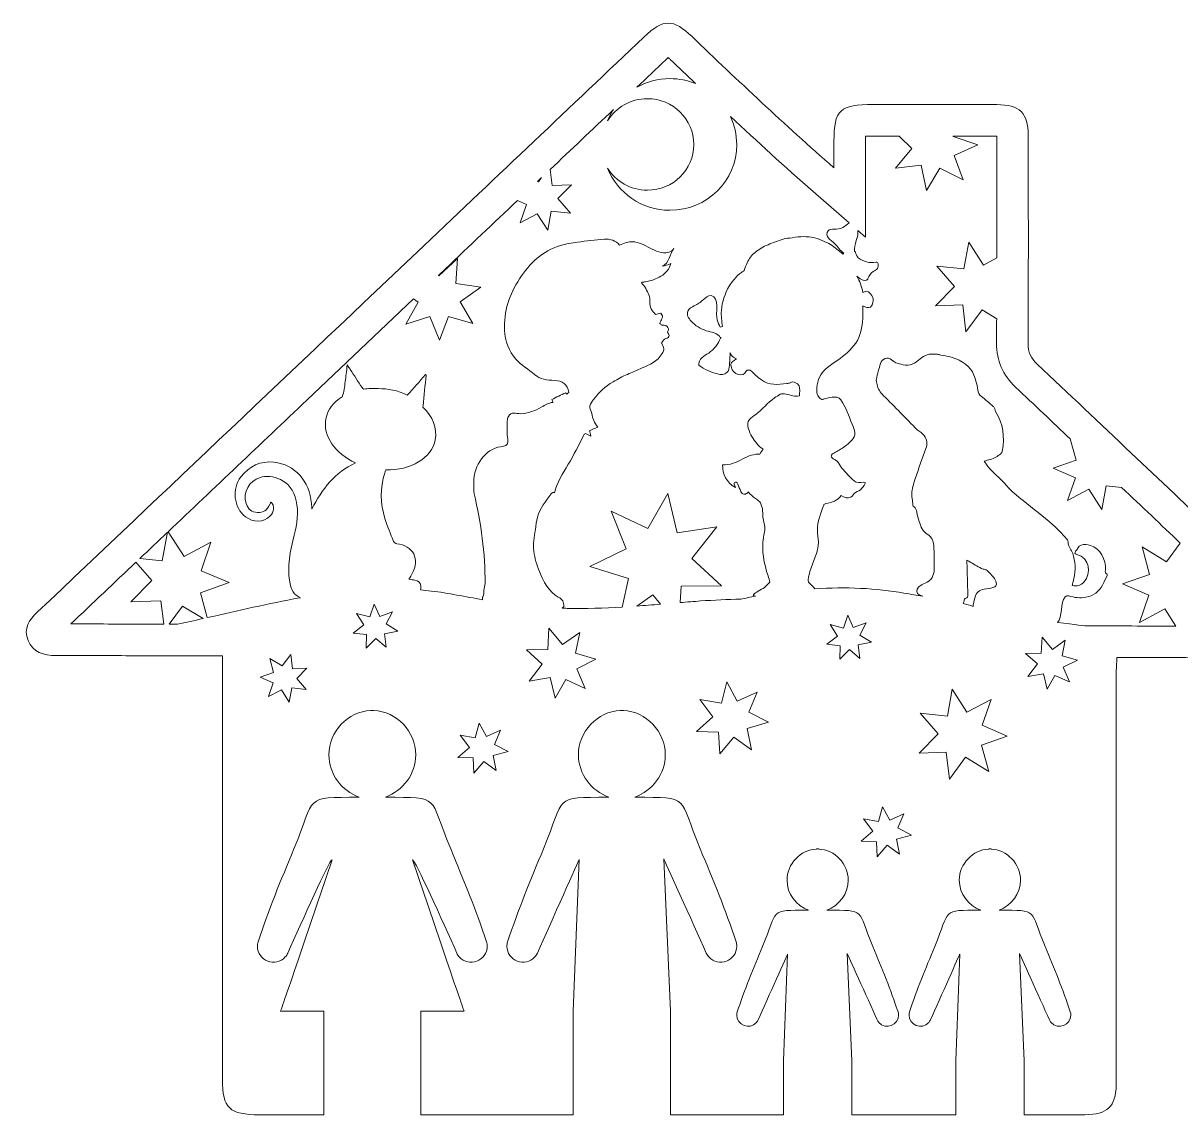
# Model space of a CAD drawing. Header units: millimetres. Extents: x 6 to 552, y -199 to -20.
# Drawn here: x 216.6 to 399.9, y -196 to -23.2 of the extents above; entities that cross this region are included whole.
import ezdxf

# ---------------------------------------------------------------- set-up
doc = ezdxf.new("R2010")
doc.units = ezdxf.units.MM
doc.header["$MEASUREMENT"] = 0
doc.layers.add('Layer 2', color=7, linetype='Continuous')

msp = doc.modelspace()

# ---------------------------------------------------------------- linework, layer by layer
at = {"layer": 'Layer 2', "lineweight": 0}
for points in [[(274.09, -121.98), (272.44, -120.6), (270.93, -122.13), (270.99, -119.98), (268.85, -119.75), (270.57, -118.45), (269.42, -116.64), (271.5, -117.17), (272.2, -115.14), (273.08, -117.1), (275.1, -116.38), (274.12, -118.29), (275.94, -119.43), (273.83, -119.85), (274.09, -121.98)], [(347.44, -122.35), (345.92, -123.88), (345.98, -121.73), (343.85, -121.5), (345.56, -120.21), (344.41, -118.39), (346.49, -118.93), (347.19, -116.89), (348.07, -118.86), (350.1, -118.13), (349.11, -120.05), (350.94, -121.18), (348.83, -121.6), (349.08, -123.74), (347.44, -122.35)], [(304.31, -125.39), (305.59, -128.51), (302.53, -127.1), (300.88, -130.04), (300.07, -126.77), (296.75, -127.32), (298.8, -124.65), (296.3, -122.39), (299.67, -122.33), (299.87, -118.97), (302.02, -121.56), (304.78, -119.63), (304.09, -122.92), (307.32, -123.87), (304.31, -125.39)], [(381.31, -125.14), (382.28, -127.46), (379.99, -126.43), (378.79, -128.62), (378.17, -126.19), (375.7, -126.62), (377.21, -124.62), (375.33, -122.95), (377.84, -122.89), (377.98, -120.39), (379.59, -122.31), (381.63, -120.85), (381.13, -123.31), (383.55, -124), (381.31, -125.14)], [(261.43, -128.64), (259.15, -128.4), (258.73, -130.65), (257.5, -128.72), (255.48, -129.79), (256.22, -127.63), (254.12, -126.72), (256.28, -125.95), (255.68, -123.74), (257.62, -124.94), (258.98, -123.1), (259.25, -125.37), (261.54, -125.27), (259.93, -126.91), (261.43, -128.64)], [(331.28, -134.82), (331.97, -138.22), (329.14, -136.21), (326.91, -138.87), (326.72, -135.4), (323.25, -135.32), (325.84, -133.01), (323.74, -130.24), (327.17, -130.82), (328.02, -127.46), (329.7, -130.5), (332.86, -129.07), (331.53, -132.28), (334.62, -133.86), (331.28, -134.82)], [(368.38, -137.48), (369.51, -141.64), (365.84, -139.38), (363.29, -142.86), (362.78, -138.58), (358.47, -138.75), (361.49, -135.68), (358.67, -132.42), (362.96, -132.87), (363.74, -128.63), (366.06, -132.26), (369.87, -130.23), (368.48, -134.32), (372.44, -136.03), (368.38, -137.48)], [(291.06, -139.12), (291.53, -141.5), (289.56, -140.08), (288, -141.93), (287.88, -139.51), (285.45, -139.44), (287.27, -137.83), (285.81, -135.9), (288.2, -136.32), (288.81, -133.97), (289.97, -136.1), (292.18, -135.11), (291.24, -137.35), (293.39, -138.46), (291.06, -139.12)], [(354.93, -152.37), (355.4, -154.74), (353.43, -153.33), (351.87, -155.18), (351.75, -152.76), (349.32, -152.69), (351.14, -151.08), (349.68, -149.14), (352.07, -149.57), (352.68, -147.22), (353.84, -149.35), (356.05, -148.36), (355.11, -150.59), (357.26, -151.71), (354.93, -152.37)]]:
    msp.add_lwpolyline(points, dxfattribs=at)
for points, knots in [([(420.68, -120.14), (420.56, -118.96), (419.82, -117.61), (418.92, -116.75), (410, -108.23), (401.05, -99.72), (392.09, -91.23), (392.09, -91.23), (392.1, -91.22), (392.1, -91.22), (392.1, -91.22), (392.07, -91.22), (392.07, -91.22), (387.11, -86.52), (382.15, -81.83), (377.19, -77.15), (376.17, -76.18), (375.75, -75.23), (375.75, -73.86), (375.8, -62.87), (375.78, -51.88), (375.77, -40.88), (375.76, -37.39), (374.4, -36.06), (370.77, -36.05), (367.39, -36.03), (364.02, -36.03), (360.64, -36.03), (358.02, -36.03), (355.4, -36.03), (352.77, -36.03), (352.28, -36.03), (351.78, -36.03), (351.28, -36.03), (351.28, -36.03), (351.26, -36.03), (351.26, -36.03), (345.9, -36.03), (345.01, -36.87), (345, -41.9), (344.99, -43.28), (344.99, -44.66), (344.99, -46.04), (337.12, -39.18), (329.81, -32.25), (322.53, -25.29), (321.04, -23.87), (319.91, -23.15), (318.77, -23.15), (317.62, -23.15), (316.47, -23.88), (314.92, -25.35), (303.31, -36.37), (291.68, -47.38), (280.06, -58.4), (259.67, -77.73), (239.29, -97.05), (218.91, -116.38), (217.57, -117.64), (216.61, -119), (217.4, -120.89), (218.2, -122.83), (219.84, -123.29), (221.82, -123.29), (221.84, -123.29), (221.86, -123.29), (221.88, -123.29), (222.84, -123.29), (223.79, -123.28), (224.75, -123.28), (228.37, -123.28), (231.98, -123.31), (235.6, -123.32), (237.19, -123.32), (238.78, -123.32), (240.38, -123.32), (242.92, -123.32), (245.49, -123.32), (248.17, -123.32), (248.17, -124.29), (248.17, -124.91), (248.17, -125.53), (248.17, -147.15), (248.18, -168.76), (248.18, -190.37), (248.18, -195.01), (249.23, -196), (254.11, -196), (257.48, -196), (260.84, -196), (264.21, -196), (264.21, -196), (264.21, -179.61), (264.21, -179.61), (264.21, -179.61), (257.37, -179.61), (257.37, -179.61), (257.37, -179.61), (258.71, -175.71), (260.49, -170.57), (262.18, -165.54), (263.85, -160.59), (265.52, -155.65), (265.14, -155.57), (260.71, -165.51), (258.52, -170.4), (258.42, -170.62), (258.29, -170.83), (258.12, -171.02), (256.63, -172.71), (253.68, -171.59), (253.7, -169.33), (253.71, -169.09), (253.74, -168.85), (253.81, -168.63), (255.44, -163.64), (257.46, -158.77), (259.48, -153.92), (263.06, -145.33), (260.86, -145.85), (269.82, -145.7), (267.08, -144.74), (265.02, -142.05), (265.02, -139), (265.02, -135.31), (268.05, -132.16), (271.65, -131.98), (271.65, -131.98), (271.65, -131.97), (271.65, -131.97), (271.67, -131.97), (271.68, -131.97), (271.69, -131.97), (271.76, -131.97), (271.83, -131.97), (271.9, -131.97), (271.97, -131.97), (272.04, -131.97), (272.11, -131.97), (272.12, -131.97), (272.14, -131.97), (272.15, -131.97), (272.15, -131.97), (272.15, -131.98), (272.15, -131.98), (275.75, -132.16), (278.78, -135.31), (278.79, -139), (278.79, -142.05), (276.72, -144.74), (273.98, -145.7), (282.94, -145.85), (280.74, -145.33), (284.32, -153.92), (286.34, -158.77), (288.36, -163.64), (289.99, -168.63), (290.06, -168.85), (290.09, -169.09), (290.1, -169.33), (290.12, -171.59), (287.17, -172.71), (285.68, -171.02), (285.51, -170.83), (285.38, -170.62), (285.28, -170.4), (283.09, -165.51), (278.66, -155.57), (278.28, -155.65), (279.95, -160.59), (281.62, -165.54), (283.31, -170.57), (285.09, -175.71), (286.43, -179.61), (286.43, -179.61), (286.43, -179.61), (279.59, -179.61), (279.59, -179.61), (279.59, -179.61), (279.59, -196.01), (279.59, -196.01), (287.64, -196.01), (295.68, -196.01), (303.72, -196.01), (303.72, -196.01), (303.72, -179.61), (303.72, -179.61), (303.72, -179.61), (304.65, -155.6), (304.65, -155.6), (304.65, -155.6), (300.22, -165.51), (298.04, -170.4), (297.94, -170.62), (297.8, -170.83), (297.63, -171.02), (296.14, -172.71), (293.19, -171.59), (293.22, -169.33), (293.22, -169.09), (293.25, -168.85), (293.33, -168.63), (294.96, -163.64), (296.98, -158.77), (299, -153.92), (302.57, -145.33), (300.38, -145.85), (309.34, -145.7), (306.59, -144.74), (304.53, -142.05), (304.53, -139), (304.53, -135.31), (307.56, -132.16), (311.17, -131.98), (311.17, -131.98), (311.17, -131.97), (311.17, -131.97), (311.18, -131.97), (311.19, -131.97), (311.2, -131.97), (311.27, -131.97), (311.34, -131.97), (311.41, -131.97), (311.48, -131.97), (311.55, -131.97), (311.62, -131.97), (311.64, -131.97), (311.65, -131.97), (311.66, -131.97), (311.66, -131.97), (311.66, -131.98), (311.66, -131.98), (315.26, -132.16), (318.3, -135.31), (318.3, -139), (318.3, -142.05), (316.23, -144.74), (313.49, -145.7), (322.45, -145.85), (320.26, -145.33), (323.83, -153.92), (325.85, -158.77), (327.87, -163.64), (329.5, -168.63), (329.57, -168.85), (329.61, -169.09), (329.61, -169.33), (329.64, -171.59), (326.68, -172.71), (325.19, -171.02), (325.03, -170.83), (324.89, -170.62), (324.79, -170.4), (322.6, -165.51), (318.07, -155.5), (318.07, -155.5), (318.07, -155.5), (319.1, -179.61), (319.1, -179.61), (319.1, -179.61), (319.1, -196.01), (319.1, -196.01), (325.07, -196.01), (331.04, -196.01), (337.01, -196.02), (337.01, -196.02), (337.01, -187.46), (337.01, -187.46), (337.01, -187.46), (337.66, -170.55), (337.66, -170.55), (337.66, -170.55), (334.54, -177.53), (333, -180.97), (332.93, -181.13), (332.84, -181.27), (332.72, -181.41), (331.67, -182.6), (329.59, -181.81), (329.61, -180.22), (329.61, -180.05), (329.64, -179.88), (329.69, -179.73), (330.83, -176.21), (332.26, -172.78), (333.68, -169.37), (336.19, -163.32), (334.65, -163.69), (340.96, -163.58), (339.03, -162.91), (337.57, -161.02), (337.57, -158.86), (337.57, -156.27), (339.71, -154.05), (342.25, -153.93), (342.25, -153.93), (342.25, -153.92), (342.25, -153.92), (342.25, -153.92), (342.26, -153.92), (342.27, -153.92), (342.32, -153.92), (342.37, -153.92), (342.42, -153.92), (342.47, -153.92), (342.52, -153.92), (342.57, -153.92), (342.58, -153.92), (342.58, -153.92), (342.59, -153.92), (342.59, -153.92), (342.59, -153.93), (342.59, -153.93), (345.13, -154.05), (347.27, -156.27), (347.27, -158.86), (347.27, -161.02), (345.81, -162.91), (343.88, -163.58), (350.19, -163.69), (348.64, -163.32), (351.16, -169.37), (352.58, -172.78), (354, -176.21), (355.15, -179.73), (355.2, -179.88), (355.23, -180.05), (355.23, -180.22), (355.25, -181.81), (353.17, -182.6), (352.12, -181.41), (352, -181.27), (351.91, -181.13), (351.84, -180.97), (350.3, -177.53), (347.1, -170.48), (347.1, -170.48), (347.1, -170.48), (347.83, -187.46), (347.83, -187.46), (347.83, -187.46), (347.83, -196.01), (347.83, -196.01), (353.32, -196.01), (358.8, -196.01), (364.28, -196.01), (364.28, -196.01), (364.28, -187.46), (364.28, -187.46), (364.28, -187.46), (364.94, -170.55), (364.94, -170.55), (364.94, -170.55), (361.82, -177.53), (360.28, -180.97), (360.21, -181.13), (360.11, -181.27), (360, -181.41), (358.95, -182.6), (356.87, -181.81), (356.89, -180.22), (356.89, -180.05), (356.91, -179.88), (356.97, -179.73), (358.11, -176.21), (359.53, -172.78), (360.96, -169.37), (363.47, -163.32), (361.93, -163.69), (368.24, -163.58), (366.31, -162.91), (364.85, -161.02), (364.85, -158.86), (364.85, -156.27), (366.99, -154.05), (369.52, -153.93), (369.52, -153.93), (369.52, -153.92), (369.52, -153.92), (369.53, -153.92), (369.54, -153.92), (369.55, -153.92), (369.6, -153.92), (369.65, -153.92), (369.7, -153.92), (369.75, -153.92), (369.8, -153.92), (369.85, -153.92), (369.86, -153.92), (369.86, -153.92), (369.87, -153.92), (369.87, -153.92), (369.87, -153.93), (369.87, -153.93), (372.41, -154.05), (374.54, -156.27), (374.54, -158.86), (374.54, -161.02), (373.09, -162.91), (371.16, -163.58), (377.47, -163.69), (375.92, -163.32), (378.44, -169.37), (379.86, -172.78), (381.28, -176.21), (382.43, -179.73), (382.48, -179.88), (382.51, -180.05), (382.51, -180.22), (382.53, -181.81), (380.45, -182.6), (379.4, -181.41), (379.28, -181.27), (379.19, -181.13), (379.12, -180.97), (377.57, -177.53), (374.38, -170.48), (374.38, -170.48), (374.38, -170.48), (375.11, -187.46), (375.11, -187.46), (375.11, -187.46), (375.11, -196), (375.11, -196), (378.33, -196), (381.54, -196), (384.75, -196), (388.28, -195.99), (389.64, -194.68), (389.69, -191.32), (389.7, -190.75), (389.69, -190.19), (389.69, -189.62), (389.7, -168.32), (389.7, -147.03), (389.71, -125.73), (389.71, -125.07), (389.77, -124.4), (389.81, -123.61), (390.39, -123.61), (390.88, -123.61), (391.35, -123.61), (391.63, -123.61), (391.9, -123.61), (392.17, -123.61), (397.86, -123.62), (403.56, -123.63), (409.25, -123.63), (411.58, -123.63), (413.9, -123.63), (416.23, -123.62), (418.98, -123.61), (420.88, -122.26), (420.68, -120.14)], [0, 0, 0, 0, 1, 1, 1, 2, 2, 2, 3, 3, 3, 4, 4, 4, 5, 5, 5, 6, 6, 6, 7, 7, 7, 8, 8, 8, 9, 9, 9, 10, 10, 10, 11, 11, 11, 12, 12, 12, 13, 13, 13, 14, 14, 14, 15, 15, 15, 16, 16, 16, 17, 17, 17, 18, 18, 18, 19, 19, 19, 20, 20, 20, 21, 21, 21, 22, 22, 22, 23, 23, 23, 24, 24, 24, 25, 25, 25, 26, 26, 26, 27, 27, 27, 28, 28, 28, 29, 29, 29, 30, 30, 30, 31, 31, 31, 32, 32, 32, 33, 33, 33, 34, 34, 34, 35, 35, 35, 36, 36, 36, 37, 37, 37, 38, 38, 38, 39, 39, 39, 40, 40, 40, 41, 41, 41, 42, 42, 42, 43, 43, 43, 44, 44, 44, 45, 45, 45, 46, 46, 46, 47, 47, 47, 48, 48, 48, 49, 49, 49, 50, 50, 50, 51, 51, 51, 52, 52, 52, 53, 53, 53, 54, 54, 54, 55, 55, 55, 56, 56, 56, 57, 57, 57, 58, 58, 58, 59, 59, 59, 60, 60, 60, 61, 61, 61, 62, 62, 62, 63, 63, 63, 64, 64, 64, 65, 65, 65, 66, 66, 66, 67, 67, 67, 68, 68, 68, 69, 69, 69, 70, 70, 70, 71, 71, 71, 72, 72, 72, 73, 73, 73, 74, 74, 74, 75, 75, 75, 76, 76, 76, 77, 77, 77, 78, 78, 78, 79, 79, 79, 80, 80, 80, 81, 81, 81, 82, 82, 82, 83, 83, 83, 84, 84, 84, 85, 85, 85, 86, 86, 86, 87, 87, 87, 88, 88, 88, 89, 89, 89, 90, 90, 90, 91, 91, 91, 92, 92, 92, 93, 93, 93, 94, 94, 94, 95, 95, 95, 96, 96, 96, 97, 97, 97, 98, 98, 98, 99, 99, 99, 100, 100, 100, 101, 101, 101, 102, 102, 102, 103, 103, 103, 104, 104, 104, 105, 105, 105, 106, 106, 106, 107, 107, 107, 108, 108, 108, 109, 109, 109, 110, 110, 110, 111, 111, 111, 112, 112, 112, 113, 113, 113, 114, 114, 114, 115, 115, 115, 116, 116, 116, 117, 117, 117, 118, 118, 118, 119, 119, 119, 120, 120, 120, 121, 121, 121, 122, 122, 122, 123, 123, 123, 124, 124, 124, 125, 125, 125, 126, 126, 126, 127, 127, 127, 128, 128, 128, 129, 129, 129, 130, 130, 130, 131, 131, 131, 132, 132, 132, 133, 133, 133, 134, 134, 134, 135, 135, 135, 136, 136, 136, 137, 137, 137, 138, 138, 138, 139, 139, 139, 140, 140, 140, 141, 141, 141, 142, 142, 142, 143, 143, 143, 144, 144, 144, 145, 145, 145, 146, 146, 146, 147, 147, 147, 148, 148, 148, 149, 149, 149, 150, 150, 150, 151, 151, 151, 151]), ([(318.37, -28.97), (318.51, -28.83), (318.64, -28.71), (318.76, -28.61), (318.86, -28.7), (318.96, -28.8), (319.08, -28.91), (320.4, -30.17), (321.74, -31.45), (323.09, -32.73), (321.84, -32.22), (320.47, -31.94), (319.03, -31.94), (317.13, -31.94), (315.34, -32.44), (313.8, -33.31), (315.32, -31.86), (316.85, -30.41), (318.37, -28.97)], [0, 0, 0, 0, 1, 1, 1, 2, 2, 2, 3, 3, 3, 4, 4, 4, 5, 5, 5, 6, 6, 6, 6]), ([(327.34, -71.18), (327.22, -71.21), (327.1, -71.25), (326.99, -71.31), (326.84, -70.95), (326.64, -70.58), (326.5, -70.13), (326.21, -69.18), (326.93, -66.48), (325.54, -66.3), (325.07, -66.24), (324.67, -66.63), (324.31, -66.95), (323.88, -67.34), (323.4, -67.67), (322.89, -67.93), (322.5, -68.13), (322.05, -68.33), (321.86, -68.75), (321.63, -69.3), (321.99, -69.92), (322.39, -70.35), (323.06, -71.05), (323.88, -71.56), (324.79, -71.85), (325.57, -72.1), (326.64, -72.13), (327.05, -73.01), (327.06, -72.98), (327.07, -72.95), (327.08, -72.93), (327.09, -72.9), (327.09, -72.88), (327.1, -72.85), (327.1, -72.86), (327.11, -72.87), (327.11, -72.88), (327.09, -72.92), (327.08, -72.97), (327.05, -73.02), (327.05, -73.02), (327.05, -73.01), (327.05, -73.01), (326.68, -73.97), (326.02, -74.83), (325.17, -75.39), (324.81, -75.63), (324.41, -75.82), (324.09, -76.13), (323.77, -76.43), (323.54, -76.87), (323.63, -77.31), (324.5, -77.97), (325.5, -78.44), (326.55, -78.69), (327.07, -78.81), (327.67, -78.86), (328.06, -78.48), (328.36, -78.19), (328.42, -77.73), (328.46, -77.3), (328.5, -76.86), (328.53, -76.42), (328.54, -75.97), (328.55, -75.77), (328.55, -75.56), (328.54, -75.35), (328.78, -75.77), (329.08, -76.11), (329.56, -76.32), (329.18, -76.62), (328.68, -76.82), (328.65, -77.25), (328.75, -77.61), (328.81, -77.83), (328.87, -78.05), (329.25, -78.47), (329.63, -78.86), (330.27, -78.86), (330.84, -78.86), (330.97, -78.35), (331.26, -78.12), (331.26, -78.12), (331.75, -78.12), (331.75, -78.12), (332.38, -78.67), (332.92, -79.2), (333.52, -79.64), (334.75, -80.55), (336.12, -80.39), (337.54, -80.21), (337.72, -80.19), (337.91, -80.16), (338.08, -80.09), (338.15, -80.06), (338.22, -80.02), (338.29, -80), (338.58, -79.9), (338.88, -80.03), (339.13, -80.21), (339.26, -80.31), (339.39, -80.42), (339.47, -80.57), (339.68, -80.95), (339.52, -81.73), (339.52, -82.17), (338.81, -82.36), (338.13, -82.04), (337.44, -81.9), (337.12, -81.83), (336.78, -81.78), (336.5, -81.92), (336.21, -82.06), (335.89, -82.32), (335.6, -82.49), (334.48, -83.2), (333.7, -84.36), (332.62, -85.12), (332.26, -85.37), (331.88, -85.58), (331.61, -85.92), (331.01, -86.67), (331.62, -87.9), (332.02, -88.62), (332.47, -89.4), (332.98, -90.1), (333.77, -90.6), (333.59, -90.86), (333.42, -91.12), (333.24, -91.38), (332.46, -91.38), (331.45, -91.62), (330.55, -92.14), (329.56, -92.71), (328.55, -93.15), (327.35, -93.07), (327.4, -94.65), (327.93, -95.86), (329.42, -96.67), (329.42, -96.67), (329.22, -96.14), (329.22, -96.14), (329.15, -95.96), (329.34, -95.74), (329.53, -95.83), (329.64, -95.89), (329.71, -96.02), (329.76, -96.14), (329.93, -96.53), (330.1, -96.91), (330.27, -97.29), (330.32, -97.42), (330.38, -97.54), (330.48, -97.63), (330.62, -97.75), (330.83, -97.77), (331, -97.71), (331.17, -97.64), (331.32, -97.52), (331.43, -97.37), (331.78, -97.76), (332.15, -98.12), (332.56, -98.44), (332.75, -98.59), (333.02, -98.72), (333.19, -98.89), (333.42, -99.12), (333.61, -99.71), (333.67, -100.03), (333.75, -100.49), (333.71, -100.96), (333.76, -101.42), (333.82, -101.95), (334.01, -102.45), (334.04, -102.98), (334.08, -103.52), (333.94, -104.05), (333.85, -104.59), (333.51, -106.62), (333.92, -108.76), (334.58, -110.69), (334.69, -111.01), (334.76, -111.35), (334.84, -111.66), (334.55, -111.97), (334.32, -112.27), (334.03, -112.49), (333.71, -112.72), (333.32, -112.86), (333.01, -113.1), (332.75, -113.29), (332.38, -113.36), (332.23, -113.76), (332.34, -113.8), (332.45, -113.85), (332.57, -113.89), (331.78, -114.04), (331, -114.2), (330.24, -114.37), (328.13, -114.4), (326.01, -114.5), (323.89, -114.65), (322.81, -114.73), (321.72, -114.81), (320.63, -114.9), (320.63, -114.9), (320.82, -112.3), (320.82, -112.3), (320.82, -112.3), (327.21, -112.27), (327.21, -112.27), (327.21, -112.27), (322.52, -107.93), (322.52, -107.93), (322.52, -107.93), (326.48, -102.92), (326.48, -102.92), (326.48, -102.92), (320.17, -103.88), (320.17, -103.88), (320.17, -103.88), (318.71, -97.65), (318.71, -97.65), (318.71, -97.65), (315.52, -103.19), (315.52, -103.19), (315.52, -103.19), (309.75, -100.45), (309.75, -100.45), (309.75, -100.45), (312.09, -106.39), (312.09, -106.39), (312.09, -106.39), (306.35, -109.19), (306.35, -109.19), (306.35, -109.19), (312.46, -111.07), (312.46, -111.07), (312.46, -111.07), (311.45, -115.61), (311.45, -115.61), (308.56, -115.79), (305.67, -115.89), (302.77, -115.82), (302.5, -115.81), (302.22, -115.8), (301.95, -115.79), (302.04, -115.7), (302.13, -115.61), (302.23, -115.52), (302.24, -114.83), (302.02, -114.33), (301.35, -114.03), (299.96, -113.39), (298.93, -111.35), (298.36, -110), (297.92, -108.97), (297.65, -107.87), (297.47, -106.76), (297.29, -105.63), (297.56, -104.49), (297.73, -103.37), (297.83, -102.69), (297.89, -102.01), (298.06, -101.36), (298.42, -99.95), (299.36, -98.83), (300.22, -97.69), (300.35, -97.52), (300.62, -97.35), (300.73, -97.54), (301.16, -95.89), (302.06, -94.44), (302.94, -93), (303.83, -91.53), (304.56, -89.99), (305.35, -88.46), (305.42, -88.32), (305.55, -88.23), (305.66, -88.11), (305.95, -88.25), (306.21, -88.38), (306.53, -88.54), (306.43, -88.21), (306.36, -87.95), (306.28, -87.7), (306.72, -87.51), (307.12, -87.32), (307.6, -87.11), (307.06, -86.41), (306.78, -85.74), (306.67, -84.95), (306.61, -84.56), (306.19, -84.19), (306.34, -83.75), (306.47, -83.39), (306.72, -83.06), (306.95, -82.74), (307.78, -81.58), (308.8, -80.65), (310.05, -79.93), (310.79, -79.51), (311.51, -79.07), (312.3, -78.77), (313.09, -78.46), (313.83, -78.08), (314.61, -77.75), (315.8, -77.26), (317.02, -76.72), (317.82, -75.47), (317.96, -75.01), (318.3, -74.97), (317.72, -73.84), (317.93, -72.98), (318.87, -73.16), (318.9, -72.59), (318.88, -72.44), (318.69, -72.22), (318.67, -72.07), (318.65, -71.89), (318.81, -71.77), (318.79, -71.58), (318.76, -71.25), (318.47, -71), (318.14, -71), (318.14, -71), (317.77, -71), (317.77, -71), (317.61, -70.87), (317.51, -70.78), (317.42, -70.71), (317.5, -70.16), (318.21, -69.69), (317.59, -69.1), (317.32, -69.16), (317.06, -69.22), (316.75, -69.3), (316.51, -69), (316.23, -68.73), (316.07, -68.4), (315.91, -68.08), (315.82, -67.71), (315.86, -67.32), (315.95, -66.51), (315.54, -65.84), (315.19, -65.17), (315.02, -64.84), (314.75, -64.56), (314.54, -64.28), (314.56, -64.25), (314.58, -64.22), (314.59, -64.19), (314.78, -64.17), (314.97, -64.14), (315.15, -64.11), (316.01, -63.94), (316.87, -63.69), (317.61, -63.22), (318.35, -62.75), (318.96, -62.05), (319.19, -61.2), (318.75, -61.42), (318.28, -61.56), (317.8, -61.62), (318.34, -61.44), (318.69, -60.92), (318.91, -60.39), (319.14, -59.87), (319.29, -59.3), (319.65, -58.85), (319.46, -59.18), (319.09, -59.37), (318.72, -59.46), (317.75, -59.68), (316.76, -59.25), (315.89, -58.78), (315.01, -58.32), (314.11, -57.78), (313.12, -57.76), (312.46, -57.75), (311.68, -57.97), (311.07, -58.31), (310.45, -57.57), (309.59, -57.3), (308.62, -57.36), (307.2, -57.44), (305.79, -57.65), (304.37, -57.85), (303.48, -57.98), (302.59, -58.11), (301.73, -58.35), (298.84, -59.17), (296.84, -61.21), (295.22, -63.64), (293.6, -66.07), (292.67, -68.84), (292.85, -71.78), (292.96, -73.46), (293.51, -75.15), (294.65, -76.38), (295.5, -77.31), (296.62, -77.97), (297.58, -78.78), (298.48, -79.54), (299.62, -79.69), (300.77, -79.73), (301.98, -79.78), (302.81, -80.32), (303, -81.62), (302.91, -81.71), (302.82, -81.8), (302.72, -81.9), (302.65, -81.84), (302.59, -81.78), (302.48, -81.68), (301.78, -82.03), (301.05, -82.39), (300.32, -82.76), (300.39, -82.91), (300.46, -83.05), (300.51, -83.2), (299.74, -83.29), (299.31, -83.57), (298.65, -83.98), (298.17, -84.28), (297.64, -84.5), (297.09, -84.65), (296.53, -84.81), (295.95, -85.04), (295.35, -85.01), (294.67, -84.97), (293.9, -84.6), (293.46, -85.45), (293.35, -85.67), (293.29, -85.93), (293.28, -86.18), (293.24, -87.01), (293.2, -87.86), (293.29, -88.69), (293.34, -89.14), (293.56, -89.73), (293.06, -90.02), (292.81, -90.16), (292.51, -90.18), (292.22, -90.22), (291.01, -90.4), (289.92, -91.14), (289.2, -92.13), (288.42, -93.19), (287.94, -94.53), (288, -95.86), (288.03, -96.5), (287.89, -97.02), (288.04, -97.66), (289.09, -102.36), (289.83, -107.04), (289.75, -111.88), (289.74, -112.25), (289.62, -112.61), (289.56, -112.97), (289.5, -113.3), (289.7, -113.67), (289.38, -113.97), (289.3, -114.05), (289.37, -114.29), (289.37, -114.45), (289.37, -114.45), (289.37, -114.45), (289.37, -114.45), (286.66, -113.97), (283.96, -113.4), (281.23, -113.07), (280.67, -113), (280.11, -112.95), (279.55, -112.9), (279.61, -112.7), (279.62, -112.48), (279.59, -112.24), (279.54, -111.68), (279.16, -111.45), (278.66, -111.35), (278.36, -111.3), (278.05, -111.26), (277.7, -111.2), (277.9, -110.86), (278.08, -110.6), (278.23, -110.32), (279.53, -108.06), (278.36, -105.84), (275.76, -105.59), (275.59, -105.57), (275.35, -105.39), (275.28, -105.22), (274.8, -104.03), (274.27, -102.84), (273.9, -101.61), (273.17, -99.2), (273.11, -96.78), (273.88, -94.35), (273.93, -94.19), (273.98, -94.03), (274.04, -93.89), (277.99, -93.98), (281.31, -92.06), (281.87, -89.12), (282.22, -87.29), (281.45, -85.43), (279.92, -83.96), (279.92, -83.9), (279.92, -83.83), (279.93, -83.77), (280.07, -82.13), (280.26, -80.5), (280.44, -78.87), (280.44, -78.87), (280.33, -78.81), (280.33, -78.81), (279.37, -79.89), (278.41, -80.98), (277.43, -82.08), (275.94, -81.28), (274.41, -81), (272.84, -81.03), (272.05, -80.98), (271.28, -81.01), (270.56, -81.12), (270.44, -81.05), (270.34, -80.96), (270.28, -80.87), (269.64, -79.93), (269.04, -78.95), (268.42, -77.99), (268.29, -77.8), (268.15, -77.6), (267.93, -77.28), (267.81, -78.29), (267.71, -79.1), (267.61, -79.92), (267.51, -80.74), (267.45, -81.55), (267.14, -82.3), (265.78, -83.13), (264.83, -84.33), (264.55, -85.79), (264.03, -88.51), (266.02, -91.3), (269.26, -92.79), (265.95, -94.27), (263.93, -96.92), (262.35, -100.09), (262.32, -99.8), (262.3, -99.51), (262.27, -99.21), (261.93, -95.67), (259.7, -93.03), (256.3, -92.67), (254.24, -92.45), (252.43, -93.26), (251.1, -95), (249.62, -96.92), (249.96, -99.86), (251.8, -101.3), (253.01, -102.25), (254.7, -102.22), (255.7, -101.23), (256.39, -100.55), (256.47, -99.58), (255.86, -98.99), (255.81, -99.08), (255.75, -99.17), (255.71, -99.26), (255.22, -100.38), (254.64, -100.66), (253.73, -100.63), (252.76, -100.59), (252.3, -100.25), (251.95, -99.2), (251.32, -97.34), (252.44, -95.7), (254.13, -95.11), (255.9, -94.49), (259.11, -95.33), (259.86, -98.78), (260.23, -100.47), (260.03, -102.58), (259.54, -104.21), (258.85, -106.56), (258.49, -109.54), (258.77, -111.33), (259.04, -113.04), (259.49, -113.68), (260.54, -114.13), (260.49, -114.14), (260.43, -114.15), (260.38, -114.16), (255.48, -115.06), (250.63, -116.2), (245.76, -117.29), (245.76, -117.29), (244.68, -113.36), (244.68, -113.36), (244.68, -113.36), (249.21, -111.74), (249.21, -111.74), (249.21, -111.74), (244.8, -109.87), (244.8, -109.87), (244.8, -109.87), (246.35, -105.36), (246.35, -105.36), (246.35, -105.36), (242.11, -107.62), (242.11, -107.62), (242.11, -107.62), (239.56, -103.69), (239.56, -103.69), (246.88, -96.74), (254.21, -89.8), (261.53, -82.86), (261.53, -82.86), (278.44, -66.83), (278.44, -66.83), (278.44, -66.83), (279.17, -67.32), (279.17, -67.32), (279.17, -67.32), (277.2, -70.81), (277.2, -70.81), (277.2, -70.81), (281.02, -69.61), (281.02, -69.61), (281.02, -69.61), (282.52, -73.33), (282.52, -73.33), (282.52, -73.33), (283.97, -69.58), (283.97, -69.58), (283.97, -69.58), (287.81, -70.73), (287.81, -70.73), (287.81, -70.73), (285.79, -67.27), (285.79, -67.27), (285.79, -67.27), (289.08, -64.97), (289.08, -64.97), (289.08, -64.97), (285.11, -64.4), (285.11, -64.4), (285.11, -64.4), (285.37, -60.4), (285.37, -60.4), (285.37, -60.4), (282.45, -63.14), (282.45, -63.14), (282.45, -63.14), (282.38, -63.09), (282.38, -63.09), (282.38, -63.09), (283.5, -62.03), (283.5, -62.03), (287.29, -58.44), (291.08, -54.85), (294.87, -51.26), (294.87, -51.26), (296.32, -51.89), (296.32, -51.89), (296.32, -51.89), (295.33, -54.78), (295.33, -54.78), (295.33, -54.78), (298.03, -53.35), (298.03, -53.35), (298.03, -53.35), (299.68, -55.93), (299.68, -55.93), (299.68, -55.93), (300.24, -52.92), (300.24, -52.92), (300.24, -52.92), (303.28, -53.25), (303.28, -53.25), (303.28, -53.25), (301.28, -50.93), (301.28, -50.93), (301.28, -50.93), (303.43, -48.75), (303.43, -48.75), (303.43, -48.75), (300.37, -48.87), (300.37, -48.87), (300.37, -48.87), (300.07, -46.32), (300.07, -46.32), (303.38, -43.18), (306.72, -40.02), (310.07, -36.84), (309.72, -37.4), (309.41, -37.99), (309.16, -38.62), (310.45, -36.52), (312.79, -35.12), (315.46, -35.12), (319.52, -35.12), (322.81, -38.36), (322.81, -42.37), (322.81, -46.37), (319.52, -49.61), (315.46, -49.61), (312.79, -49.61), (310.45, -48.21), (309.16, -46.11), (310.69, -50.02), (314.53, -52.79), (319.03, -52.79), (324.87, -52.79), (329.61, -48.13), (329.61, -42.37), (329.61, -40.78), (329.25, -39.28), (328.61, -37.94), (332.83, -41.88), (337.2, -45.87), (341.71, -49.81), (341.71, -49.81), (347.39, -54.76), (347.39, -54.76), (347.07, -55.02), (346.78, -55.32), (346.42, -55.51), (345.99, -55.74), (345.49, -55.8), (345, -55.8), (344.67, -55.79), (344.3, -55.78), (344.07, -56.02), (343.77, -56.32), (343.88, -56.86), (344.15, -57.2), (344.42, -57.53), (344.8, -57.73), (345.11, -58.03), (345.39, -58.29), (345.59, -58.61), (345.84, -58.9), (346.06, -59.15), (346.31, -59.37), (346.58, -59.56), (346.53, -59.61), (346.48, -59.66), (346.43, -59.72), (345.77, -59.2), (345.14, -58.66), (344.47, -58.19), (344.1, -57.93), (343.64, -57.82), (343.24, -57.63), (342.27, -57.17), (341.28, -56.94), (340.23, -56.96), (339.62, -56.97), (339.01, -56.95), (338.39, -57.13), (337.93, -57.27), (337.37, -57.16), (336.94, -57.36), (336.16, -57.7), (335.34, -57.89), (334.56, -58.23), (333.82, -58.56), (333.14, -58.97), (332.51, -59.45), (331.95, -59.88), (331.56, -60.45), (331.28, -61.08), (331.07, -61.48), (330.91, -61.9), (330.81, -62.33), (330.66, -62.43), (330.52, -62.53), (330.38, -62.63), (329.94, -62.94), (329.5, -63.28), (329.2, -63.75), (329.17, -63.78), (329.14, -63.81), (329.11, -63.85), (328.89, -64.17), (328.6, -64.44), (328.41, -64.78), (327.74, -65.97), (327.28, -67.25), (327.17, -68.64), (327.1, -69.5), (327.27, -70.33), (327.34, -71.18)], [0, 0, 0, 0, 1, 1, 1, 2, 2, 2, 3, 3, 3, 4, 4, 4, 5, 5, 5, 6, 6, 6, 7, 7, 7, 8, 8, 8, 9, 9, 9, 10, 10, 10, 11, 11, 11, 12, 12, 12, 13, 13, 13, 14, 14, 14, 15, 15, 15, 16, 16, 16, 17, 17, 17, 18, 18, 18, 19, 19, 19, 20, 20, 20, 21, 21, 21, 22, 22, 22, 23, 23, 23, 24, 24, 24, 25, 25, 25, 26, 26, 26, 27, 27, 27, 28, 28, 28, 29, 29, 29, 30, 30, 30, 31, 31, 31, 32, 32, 32, 33, 33, 33, 34, 34, 34, 35, 35, 35, 36, 36, 36, 37, 37, 37, 38, 38, 38, 39, 39, 39, 40, 40, 40, 41, 41, 41, 42, 42, 42, 43, 43, 43, 44, 44, 44, 45, 45, 45, 46, 46, 46, 47, 47, 47, 48, 48, 48, 49, 49, 49, 50, 50, 50, 51, 51, 51, 52, 52, 52, 53, 53, 53, 54, 54, 54, 55, 55, 55, 56, 56, 56, 57, 57, 57, 58, 58, 58, 59, 59, 59, 60, 60, 60, 61, 61, 61, 62, 62, 62, 63, 63, 63, 64, 64, 64, 65, 65, 65, 66, 66, 66, 67, 67, 67, 68, 68, 68, 69, 69, 69, 70, 70, 70, 71, 71, 71, 72, 72, 72, 73, 73, 73, 74, 74, 74, 75, 75, 75, 76, 76, 76, 77, 77, 77, 78, 78, 78, 79, 79, 79, 80, 80, 80, 81, 81, 81, 82, 82, 82, 83, 83, 83, 84, 84, 84, 85, 85, 85, 86, 86, 86, 87, 87, 87, 88, 88, 88, 89, 89, 89, 90, 90, 90, 91, 91, 91, 92, 92, 92, 93, 93, 93, 94, 94, 94, 95, 95, 95, 96, 96, 96, 97, 97, 97, 98, 98, 98, 99, 99, 99, 100, 100, 100, 101, 101, 101, 102, 102, 102, 103, 103, 103, 104, 104, 104, 105, 105, 105, 106, 106, 106, 107, 107, 107, 108, 108, 108, 109, 109, 109, 110, 110, 110, 111, 111, 111, 112, 112, 112, 113, 113, 113, 114, 114, 114, 115, 115, 115, 116, 116, 116, 117, 117, 117, 118, 118, 118, 119, 119, 119, 120, 120, 120, 121, 121, 121, 122, 122, 122, 123, 123, 123, 124, 124, 124, 125, 125, 125, 126, 126, 126, 127, 127, 127, 128, 128, 128, 129, 129, 129, 130, 130, 130, 131, 131, 131, 132, 132, 132, 133, 133, 133, 134, 134, 134, 135, 135, 135, 136, 136, 136, 137, 137, 137, 138, 138, 138, 139, 139, 139, 140, 140, 140, 141, 141, 141, 142, 142, 142, 143, 143, 143, 144, 144, 144, 145, 145, 145, 146, 146, 146, 147, 147, 147, 148, 148, 148, 149, 149, 149, 150, 150, 150, 151, 151, 151, 152, 152, 152, 153, 153, 153, 154, 154, 154, 155, 155, 155, 156, 156, 156, 157, 157, 157, 158, 158, 158, 159, 159, 159, 160, 160, 160, 161, 161, 161, 162, 162, 162, 163, 163, 163, 164, 164, 164, 165, 165, 165, 166, 166, 166, 167, 167, 167, 168, 168, 168, 169, 169, 169, 170, 170, 170, 171, 171, 171, 172, 172, 172, 173, 173, 173, 174, 174, 174, 175, 175, 175, 176, 176, 176, 177, 177, 177, 178, 178, 178, 179, 179, 179, 180, 180, 180, 181, 181, 181, 182, 182, 182, 183, 183, 183, 184, 184, 184, 185, 185, 185, 186, 186, 186, 187, 187, 187, 188, 188, 188, 189, 189, 189, 190, 190, 190, 191, 191, 191, 192, 192, 192, 193, 193, 193, 194, 194, 194, 195, 195, 195, 196, 196, 196, 197, 197, 197, 198, 198, 198, 199, 199, 199, 200, 200, 200, 201, 201, 201, 202, 202, 202, 203, 203, 203, 204, 204, 204, 205, 205, 205, 206, 206, 206, 207, 207, 207, 208, 208, 208, 209, 209, 209, 210, 210, 210, 211, 211, 211, 212, 212, 212, 213, 213, 213, 214, 214, 214, 215, 215, 215, 216, 216, 216, 217, 217, 217, 218, 218, 218, 219, 219, 219, 220, 220, 220, 221, 221, 221, 222, 222, 222, 223, 223, 223, 224, 224, 224, 225, 225, 225, 226, 226, 226, 227, 227, 227, 228, 228, 228, 229, 229, 229, 230, 230, 230, 231, 231, 231, 232, 232, 232, 233, 233, 233, 234, 234, 234, 235, 235, 235, 236, 236, 236, 237, 237, 237, 238, 238, 238, 239, 239, 239, 240, 240, 240, 241, 241, 241, 242, 242, 242, 243, 243, 243, 244, 244, 244, 245, 245, 245, 246, 246, 246, 247, 247, 247, 248, 248, 248, 249, 249, 249, 250, 250, 250, 251, 251, 251, 252, 252, 252, 253, 253, 253, 254, 254, 254, 255, 255, 255, 256, 256, 256, 257, 257, 257, 258, 258, 258, 259, 259, 259, 260, 260, 260, 261, 261, 261, 262, 262, 262, 263, 263, 263, 264, 264, 264, 265, 265, 265, 265]), ([(394.98, -110.43), (394.98, -110.43), (390.71, -111.95), (390.71, -111.95), (390.71, -111.95), (394.86, -113.75), (394.86, -113.75), (394.86, -113.75), (393.39, -118.04), (393.39, -118.04), (393.39, -118.04), (397.39, -115.91), (397.39, -115.91), (397.39, -115.91), (399.12, -118.62), (399.12, -118.62), (399.07, -118.62), (399.02, -118.62), (398.98, -118.62), (396.71, -118.62), (394.44, -118.61), (392.17, -118.61), (392.17, -118.61), (391.35, -118.61), (391.35, -118.61), (391.35, -118.61), (390.66, -118.61), (390.66, -118.61), (390.66, -118.61), (389.81, -118.61), (389.81, -118.61), (389.81, -118.61), (385.05, -118.61), (385.05, -118.61), (385.05, -118.61), (383.12, -118.41), (380.41, -118.05), (381.18, -117.23), (380.84, -114.92), (381.62, -114), (381.79, -113.8), (381.96, -113.77), (382.19, -113.84), (383.08, -114.12), (383.98, -114.24), (384.91, -114.06), (386.1, -113.84), (386.95, -113.16), (387.53, -112.12), (387.8, -111.63), (388.03, -111.11), (388.29, -110.61), (388.29, -110.54), (388.29, -110.47), (388.29, -110.4), (387.99, -110.29), (387.95, -110.09), (387.98, -109.79), (388.13, -108.02), (387.15, -106.4), (385.63, -105.84), (385.12, -105.66), (384.63, -105.65), (384.13, -105.83), (383.89, -105.91), (383.71, -106), (383.63, -106.28), (383.58, -106.46), (383.37, -106.59), (383.27, -106.76), (383.08, -107.07), (383.12, -107.18), (383.46, -107.27), (385.45, -107.81), (385.84, -110.28), (384.6, -111.63), (384.11, -112.16), (383.45, -112.37), (382.74, -112.19), (382.78, -112), (382.82, -111.8), (382.87, -111.61), (383.23, -110.27), (383.31, -108.91), (382.95, -107.57), (382.8, -106.99), (382.46, -106.46), (382.21, -105.91), (382.16, -105.8), (382.07, -105.68), (382.08, -105.58), (382.14, -105.26), (382.03, -105), (381.84, -104.79), (381.13, -104.04), (380.46, -103.24), (379.68, -102.58), (378.13, -101.26), (376.51, -100.03), (374.94, -98.74), (374.05, -98), (373.08, -97.31), (372.37, -96.42), (371.36, -95.13), (369.9, -94.28), (369.04, -92.87), (368.98, -92.76), (368.9, -92.67), (368.78, -92.52), (369.12, -92.41), (369.41, -92.3), (369.72, -92.24), (370.38, -92.12), (370.9, -91.74), (371.41, -91.34), (371.53, -91.25), (371.62, -91.06), (371.65, -90.91), (372.09, -88.68), (371.78, -86.57), (370.57, -84.63), (370.5, -84.52), (370.53, -84.36), (370.48, -84.24), (370.42, -84.09), (370.34, -83.93), (370.22, -83.83), (369.61, -83.3), (368.98, -82.77), (368.34, -82.26), (368, -81.99), (367.81, -81.66), (367.76, -81.23), (367.71, -80.81), (367.63, -80.4), (367.54, -79.99), (367.2, -78.4), (366.28, -77.25), (364.82, -76.53), (363.9, -76.09), (362.92, -75.85), (361.92, -75.7), (361.73, -75.67), (361.55, -75.61), (361.37, -75.57), (360.93, -75.57), (360.5, -75.57), (360.07, -75.57), (359.88, -75.63), (359.67, -75.67), (359.5, -75.77), (359.11, -76), (358.7, -76.21), (358.38, -76.52), (357.56, -77.29), (356.62, -77.47), (355.57, -77.17), (355.06, -77.03), (354.55, -76.89), (354.13, -76.46), (353.6, -75.92), (352.55, -76.3), (352.36, -77.04), (352.15, -77.86), (351.9, -78.68), (351.72, -79.5), (351.66, -79.77), (351.77, -80.07), (351.82, -80.36), (351.94, -81.08), (352.35, -81.62), (352.87, -82.14), (354.66, -83.93), (356.42, -85.75), (358.2, -87.55), (358.37, -87.72), (358.61, -87.8), (358.79, -87.96), (358.97, -88.11), (359.13, -88.29), (359.28, -88.47), (359.77, -89.09), (359.86, -89.75), (359.57, -90.51), (358.98, -92.04), (358.44, -93.58), (357.92, -95.13), (357.67, -95.85), (357.44, -96.61), (357.36, -97.37), (357.29, -98.05), (357.44, -98.76), (357.51, -99.46), (357.52, -99.56), (357.6, -99.69), (357.68, -99.75), (357.97, -99.94), (358.05, -100.24), (358.12, -100.56), (358.23, -101.06), (358.35, -101.55), (358.49, -102.04), (358.74, -102.88), (359.07, -103.64), (359.88, -104.14), (360.46, -104.51), (360.77, -105.17), (360.81, -105.86), (360.88, -107.15), (360.89, -108.44), (360.87, -109.74), (360.87, -110.13), (360.73, -110.55), (360.57, -110.91), (360.47, -111.14), (360.24, -111.34), (360.02, -111.49), (359.66, -111.72), (359.26, -111.9), (358.89, -112.11), (358.71, -112.21), (358.54, -112.33), (358.4, -112.47), (358, -112.85), (358.04, -113.43), (358.51, -113.68), (358.68, -113.77), (358.87, -113.84), (359.06, -113.89), (358.15, -113.75), (357.18, -113.6), (356.09, -113.4), (351.73, -112.61), (346.84, -112.42), (341.99, -112.71), (341.67, -112.34), (341.32, -112.01), (340.98, -111.65), (340.8, -111.45), (341.13, -110.21), (341.2, -109.96), (341.64, -108.38), (342.57, -107.01), (342.54, -105.31), (342.53, -104.7), (342.4, -104.09), (342.39, -103.47), (342.37, -102.09), (342.89, -100.73), (343.38, -99.47), (343.41, -99.41), (343.43, -99.34), (343.48, -99.3), (343.55, -99.24), (343.65, -99.23), (343.73, -99.22), (344.67, -99.1), (345.61, -98.72), (346.17, -97.95), (346.63, -98.23), (347.21, -98.51), (347.66, -98.22), (347.96, -98.04), (348.1, -97.67), (348.39, -97.48), (348.8, -97.22), (349.11, -97.2), (349.43, -96.8), (349.48, -96.73), (350.12, -95.94), (349.95, -95.9), (349.5, -95.75), (348.99, -96), (348.55, -95.84), (348.34, -95.76), (348.16, -95.6), (348, -95.44), (347.3, -94.78), (346.6, -94.11), (346.06, -93.31), (345.82, -92.95), (345.6, -92.56), (345.25, -92.33), (345.09, -92.23), (344.91, -92.17), (344.77, -92.05), (344.13, -91.52), (345.05, -91.2), (345.44, -90.98), (345.97, -90.67), (346.51, -90.36), (347, -89.96), (347.6, -89.46), (348.35, -88.92), (348.3, -88.03), (348.28, -87.55), (348.09, -87.11), (347.89, -86.67), (347.34, -85.42), (346.9, -83.89), (346.07, -82.81), (345.97, -82.69), (345.86, -82.56), (345.72, -82.49), (345.54, -82.39), (345.34, -82.38), (345.14, -82.38), (344.59, -82.38), (344.05, -82.47), (343.53, -82.64), (343.38, -82.69), (343.23, -82.75), (343.08, -82.72), (342.98, -82.7), (342.89, -82.64), (342.81, -82.58), (342.58, -82.39), (342.44, -82.16), (342.36, -81.91), (342.26, -81.59), (342.26, -81.22), (342.29, -80.86), (342.4, -79.64), (342.82, -78.67), (343.73, -77.88), (344.32, -77.37), (344.99, -76.97), (345.61, -76.51), (346.6, -75.78), (347.77, -74.88), (348.45, -73.83), (349.19, -72.66), (349.47, -71.3), (349.56, -69.91), (349.58, -69.6), (349.56, -69.29), (349.57, -68.98), (349.57, -68.65), (349.58, -68.32), (349.59, -67.89), (350.04, -68.2), (350.42, -68.26), (350.79, -68.13), (351.27, -67.68), (351.22, -67.12), (351.2, -66.74), (350.99, -66.05), (350.59, -65.73), (350.1, -65.57), (349.93, -65.64), (349.79, -65.71), (349.59, -65.8), (349.42, -64.85), (349.06, -64.02), (348.65, -63.22), (348.71, -63.28), (348.77, -63.34), (348.84, -63.39), (349.21, -63.72), (349.69, -64.02), (350.15, -63.86), (350.2, -63.84), (350.25, -63.81), (350.28, -63.78), (350.34, -63.72), (350.36, -63.64), (350.39, -63.57), (350.53, -63.13), (350.83, -62.74), (351.22, -62.5), (351.45, -62.35), (351.73, -62.24), (351.88, -62), (352, -61.79), (351.99, -61.52), (351.98, -61.27), (351.98, -61.2), (351.97, -61.12), (351.92, -61.06), (351.85, -60.98), (351.72, -61), (351.61, -61.02), (350.68, -61.21), (349.61, -60.88), (348.86, -60.3), (348.82, -60.27), (348.79, -60.25), (348.76, -60.22), (348.6, -59.92), (348.46, -59.6), (348.34, -59.28), (348.31, -59.29), (348.28, -59.3), (348.25, -59.31), (348.17, -58.78), (348.35, -58.18), (348.53, -57.56), (348.59, -57.35), (348.66, -57.14), (348.72, -56.92), (348.79, -56.61), (348.81, -56.29), (348.78, -55.97), (348.78, -55.97), (349.99, -57.02), (349.99, -57.02), (349.99, -57.02), (349.99, -46.04), (349.99, -46.04), (349.99, -46.04), (349.99, -44.73), (349.99, -44.73), (349.99, -43.79), (349.99, -42.86), (350, -41.92), (350, -41.58), (350, -41.29), (350.01, -41.05), (350.34, -41.04), (350.75, -41.03), (351.26, -41.03), (351.26, -41.03), (351.28, -41.03), (351.28, -41.03), (351.28, -41.03), (352.77, -41.03), (352.77, -41.03), (352.77, -41.03), (355.34, -41.03), (355.34, -41.03), (355.34, -41.03), (357.36, -42.98), (357.36, -42.98), (357.36, -42.98), (354.75, -46.14), (354.75, -46.14), (354.75, -46.14), (358.82, -45.62), (358.82, -45.62), (358.82, -45.62), (359.66, -49.63), (359.66, -49.63), (359.66, -49.63), (361.79, -46.12), (361.79, -46.12), (361.79, -46.12), (365.45, -47.97), (365.45, -47.97), (365.45, -47.97), (364.03, -44.12), (364.03, -44.12), (364.03, -44.12), (367.76, -42.4), (367.76, -42.4), (367.76, -42.4), (363.87, -41.11), (363.87, -41.11), (363.87, -41.11), (363.88, -41.03), (363.88, -41.03), (366.05, -41.03), (368.39, -41.04), (370.77, -41.05), (370.77, -41.05), (370.77, -41.05), (370.77, -41.05), (370.77, -41.05), (370.77, -43.24), (370.77, -43.24), (370.78, -48.86), (370.79, -54.59), (370.78, -60.33), (370.78, -60.33), (368.68, -61.45), (368.68, -61.45), (368.68, -61.45), (366.36, -57.82), (366.36, -57.82), (366.36, -57.82), (365.57, -62.06), (365.57, -62.06), (365.57, -62.06), (361.28, -61.61), (361.28, -61.61), (361.28, -61.61), (364.11, -64.87), (364.11, -64.87), (364.11, -64.87), (361.09, -67.94), (361.09, -67.94), (361.09, -67.94), (365.39, -67.76), (365.39, -67.76), (365.39, -67.76), (365.91, -72.04), (365.91, -72.04), (365.91, -72.04), (368.46, -68.56), (368.46, -68.56), (368.46, -68.56), (370.77, -69.99), (370.77, -69.99), (370.76, -71.28), (370.76, -72.56), (370.75, -73.84), (370.74, -76.59), (371.72, -78.86), (373.76, -80.78), (376.74, -83.6), (379.63, -86.33), (382.43, -88.98), (382.43, -88.98), (383.33, -92.33), (383.33, -92.33), (383.33, -92.33), (379.74, -93.61), (379.74, -93.61), (379.74, -93.61), (383.24, -95.13), (383.24, -95.13), (383.24, -95.13), (382, -98.73), (382, -98.73), (382, -98.73), (385.37, -96.94), (385.37, -96.94), (385.37, -96.94), (387.42, -100.16), (387.42, -100.16), (387.42, -100.16), (388.12, -96.41), (388.12, -96.41), (388.12, -96.41), (390.56, -96.67), (390.56, -96.67), (393.75, -99.7), (396.84, -102.62), (399.83, -105.47), (399.83, -105.47), (397.64, -108.44), (397.64, -108.44), (397.64, -108.44), (393.79, -106.06), (393.79, -106.06), (393.79, -106.06), (394.98, -110.43), (394.98, -110.43)], [0, 0, 0, 0, 1, 1, 1, 2, 2, 2, 3, 3, 3, 4, 4, 4, 5, 5, 5, 6, 6, 6, 7, 7, 7, 8, 8, 8, 9, 9, 9, 10, 10, 10, 11, 11, 11, 12, 12, 12, 13, 13, 13, 14, 14, 14, 15, 15, 15, 16, 16, 16, 17, 17, 17, 18, 18, 18, 19, 19, 19, 20, 20, 20, 21, 21, 21, 22, 22, 22, 23, 23, 23, 24, 24, 24, 25, 25, 25, 26, 26, 26, 27, 27, 27, 28, 28, 28, 29, 29, 29, 30, 30, 30, 31, 31, 31, 32, 32, 32, 33, 33, 33, 34, 34, 34, 35, 35, 35, 36, 36, 36, 37, 37, 37, 38, 38, 38, 39, 39, 39, 40, 40, 40, 41, 41, 41, 42, 42, 42, 43, 43, 43, 44, 44, 44, 45, 45, 45, 46, 46, 46, 47, 47, 47, 48, 48, 48, 49, 49, 49, 50, 50, 50, 51, 51, 51, 52, 52, 52, 53, 53, 53, 54, 54, 54, 55, 55, 55, 56, 56, 56, 57, 57, 57, 58, 58, 58, 59, 59, 59, 60, 60, 60, 61, 61, 61, 62, 62, 62, 63, 63, 63, 64, 64, 64, 65, 65, 65, 66, 66, 66, 67, 67, 67, 68, 68, 68, 69, 69, 69, 70, 70, 70, 71, 71, 71, 72, 72, 72, 73, 73, 73, 74, 74, 74, 75, 75, 75, 76, 76, 76, 77, 77, 77, 78, 78, 78, 79, 79, 79, 80, 80, 80, 81, 81, 81, 82, 82, 82, 83, 83, 83, 84, 84, 84, 85, 85, 85, 86, 86, 86, 87, 87, 87, 88, 88, 88, 89, 89, 89, 90, 90, 90, 91, 91, 91, 92, 92, 92, 93, 93, 93, 94, 94, 94, 95, 95, 95, 96, 96, 96, 97, 97, 97, 98, 98, 98, 99, 99, 99, 100, 100, 100, 101, 101, 101, 102, 102, 102, 103, 103, 103, 104, 104, 104, 105, 105, 105, 106, 106, 106, 107, 107, 107, 108, 108, 108, 109, 109, 109, 110, 110, 110, 111, 111, 111, 112, 112, 112, 113, 113, 113, 114, 114, 114, 115, 115, 115, 116, 116, 116, 117, 117, 117, 118, 118, 118, 119, 119, 119, 120, 120, 120, 121, 121, 121, 122, 122, 122, 123, 123, 123, 124, 124, 124, 125, 125, 125, 126, 126, 126, 127, 127, 127, 128, 128, 128, 129, 129, 129, 130, 130, 130, 131, 131, 131, 132, 132, 132, 133, 133, 133, 134, 134, 134, 135, 135, 135, 136, 136, 136, 137, 137, 137, 138, 138, 138, 139, 139, 139, 140, 140, 140, 141, 141, 141, 142, 142, 142, 143, 143, 143, 144, 144, 144, 145, 145, 145, 146, 146, 146, 147, 147, 147, 148, 148, 148, 149, 149, 149, 150, 150, 150, 151, 151, 151, 152, 152, 152, 153, 153, 153, 154, 154, 154, 155, 155, 155, 156, 156, 156, 157, 157, 157, 158, 158, 158, 159, 159, 159, 160, 160, 160, 161, 161, 161, 162, 162, 162, 163, 163, 163, 164, 164, 164, 165, 165, 165, 166, 166, 166, 167, 167, 167, 168, 168, 168, 169, 169, 169, 170, 170, 170, 171, 171, 171, 172, 172, 172, 173, 173, 173, 174, 174, 174, 175, 175, 175, 176, 176, 176, 177, 177, 177, 178, 178, 178, 179, 179, 179, 180, 180, 180, 181, 181, 181, 182, 182, 182, 182]), ([(298.7, -47.62), (298.7, -47.62), (298.2, -48.3), (298.2, -48.3), (298.2, -48.3), (298.07, -48.22), (298.07, -48.22), (298.28, -48.02), (298.49, -47.82), (298.7, -47.62)], [0, 0, 0, 0, 1, 1, 1, 2, 2, 2, 3, 3, 3, 3]), ([(238.64, -108.3), (238.64, -108.3), (235.07, -107.94), (235.07, -107.94), (236.54, -106.55), (238.02, -105.15), (239.49, -103.75), (239.49, -103.75), (238.64, -108.3), (238.64, -108.3)], [0, 0, 0, 0, 1, 1, 1, 2, 2, 2, 3, 3, 3, 3]), ([(235.61, -118.32), (234.01, -118.31), (232.41, -118.31), (230.82, -118.3), (228.83, -118.29), (226.77, -118.28), (224.75, -118.28), (224.55, -118.28), (224.36, -118.28), (224.16, -118.28), (227.6, -115.03), (231.03, -111.77), (234.47, -108.51), (234.47, -108.51), (237.01, -111.41), (237.01, -111.41), (237.01, -111.41), (233.64, -114.81), (233.64, -114.81), (233.64, -114.81), (238.44, -114.6), (238.44, -114.6), (238.44, -114.6), (238.9, -118.32), (238.9, -118.32), (237.8, -118.32), (236.7, -118.32), (235.61, -118.32)], [0, 0, 0, 0, 1, 1, 1, 2, 2, 2, 3, 3, 3, 4, 4, 4, 5, 5, 5, 6, 6, 6, 7, 7, 7, 8, 8, 8, 9, 9, 9, 9]), ([(366.2, -113.62), (366.15, -111.94), (366.11, -110.26), (366.06, -108.58), (366.06, -108.46), (366.06, -108.35), (366.06, -108.16), (366.21, -108.26), (366.32, -108.32), (366.43, -108.39), (367.06, -108.76), (367.69, -109.15), (368.34, -109.5), (368.51, -109.59), (368.73, -109.59), (368.92, -109.65), (369.04, -109.69), (369.18, -109.74), (369.26, -109.83), (369.63, -110.19), (369.99, -110.55), (370.31, -110.94), (370.49, -111.16), (370.61, -111.43), (370.69, -111.7), (370.82, -112.14), (370.64, -112.43), (370.18, -112.53), (369.72, -112.64), (369.25, -112.72), (368.78, -112.79), (368.01, -112.9), (367.5, -113.28), (367.34, -114.07), (367.27, -114.42), (367.16, -114.75), (367.09, -115.1), (367.07, -115.2), (367.05, -115.35), (367.05, -115.5), (366.49, -115.33), (365.96, -115.19), (365.45, -115.06), (365.54, -114.9), (365.6, -114.72), (365.63, -114.52), (365.65, -114.42), (365.73, -114.28), (365.8, -114.27), (366.17, -114.18), (366.21, -113.93), (366.2, -113.62)], [0, 0, 0, 0, 1, 1, 1, 2, 2, 2, 3, 3, 3, 4, 4, 4, 5, 5, 5, 6, 6, 6, 7, 7, 7, 8, 8, 8, 9, 9, 9, 10, 10, 10, 11, 11, 11, 12, 12, 12, 13, 13, 13, 14, 14, 14, 15, 15, 15, 16, 16, 16, 17, 17, 17, 17]), ([(241.04, -118.32), (241.04, -118.32), (240.38, -118.32), (240.38, -118.32), (240.17, -118.32), (239.96, -118.32), (239.75, -118.32), (239.75, -118.32), (241.86, -115.47), (241.86, -115.47), (241.86, -115.47), (245.1, -117.44), (245.1, -117.44), (243.75, -117.74), (242.4, -118.03), (241.04, -118.32)], [0, 0, 0, 0, 1, 1, 1, 2, 2, 2, 3, 3, 3, 4, 4, 4, 5, 5, 5, 5]), ([(313.78, -115.46), (313.78, -115.46), (316.34, -113.7), (316.34, -113.7), (316.34, -113.7), (317.52, -115.16), (317.52, -115.16), (316.27, -115.26), (315.02, -115.36), (313.78, -115.46)], [0, 0, 0, 0, 1, 1, 1, 2, 2, 2, 3, 3, 3, 3])]:
    msp.add_open_spline(points, degree=3, knots=knots, dxfattribs=at)

doc.saveas('drawing.dxf')
